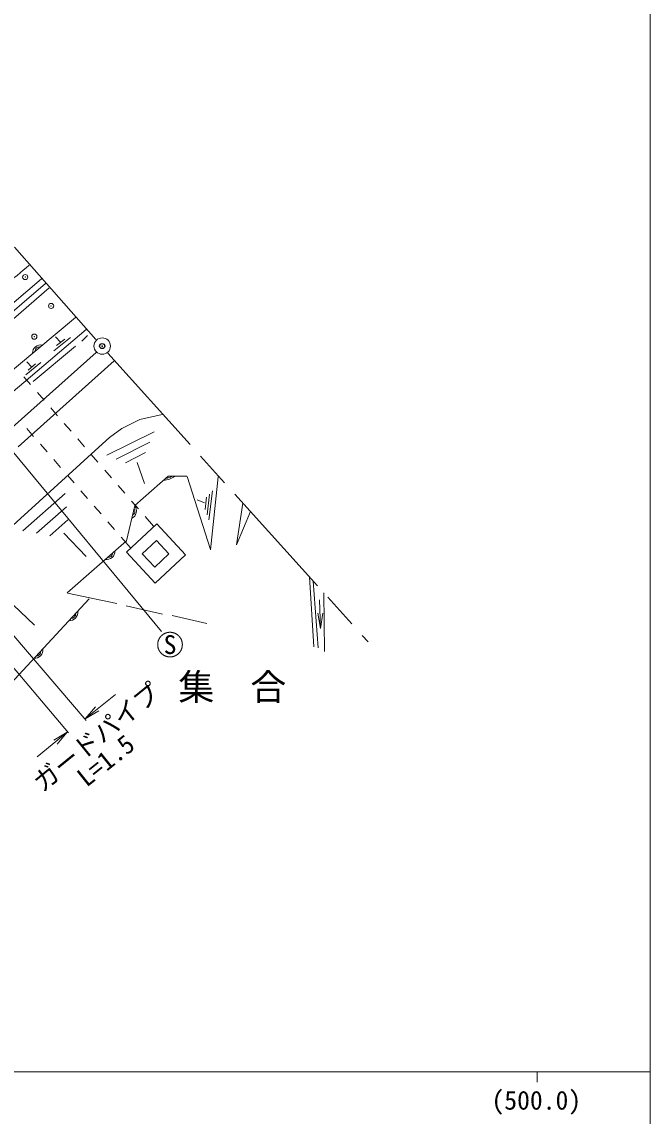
# Model space of a CAD drawing. Units: millimetres, scale not verified. Extents: x 40000 to 680000, y 20000 to 380000.
# Drawn here: x 517872 to 579000, y 200695 to 307197 of the extents above; entities that cross this region are included whole.
import ezdxf
from ezdxf.enums import TextEntityAlignment as Align

# ---------------------------------------------------------------- set-up
doc = ezdxf.new("R2010")
doc.units = ezdxf.units.MM
doc.header["$LTSCALE"] = 1000
doc.header["$PDMODE"] = 32
doc.header["$PDSIZE"] = 500
doc.linetypes.add('CHAIN', pattern=[18.5, 12, -1.5, 3.5, -1.5])
for name, color, linetype, lineweight in [('M-BGD', 7, 'Continuous', 13), ('M-BMK', 2, 'CHAIN', 13), ('M-BMK-SRVR', 3, 'Continuous', 13), ('M-STR-HTXT', 7, 'Continuous', 13), ('M-STR-STRC', 7, 'Continuous', 13), ('M-TTL-BAND', 7, 'Continuous', 13)]:
    doc.layers.add(name, color=color, linetype=linetype, lineweight=lineweight)
doc.layers.add('M-BGD-HTXT', color=7, linetype='Continuous')
doc.layers.add('M-OTRS', color=6, linetype='Continuous')
doc.styles.add('ＭＳ ゴシック', font='')
doc.styles.get('ＭＳ ゴシック').set_extended_font_data('MS Gothic')

msp = doc.modelspace()

# ---------------------------------------------------------------- linework, layer by layer
at = {"layer": 'M-BGD'}
for p, q in [((507754, 271951), (519765, 282179)), ((520162, 281726), (508188, 271459)), ((520519, 281326), (508620, 270958)), ((523086, 278423), (510896, 268274)), ((518047, 272104), (524129, 277261)), ((522604, 276473), (520982, 275193)), ((521632, 276009), (521148, 276535)), ((522037, 276329), (521226, 275689)), ((523699, 276128), (524240, 276662)), ((518970, 272187), (523074, 275650)), ((517513, 265822), (526842, 274195)), ((519704, 274032), (518267, 272851)), ((518826, 273605), (518350, 274096)), ((519186, 273900), (518467, 273310)), ((518068, 272646), (518723, 271891)), ((512810, 267691), (518047, 272104)), ((519378, 271135), (520033, 270379)), ((520688, 269624), (521343, 268868)), ((529355, 268496), (527583, 267613)), ((531525, 268980), (529355, 268496)), ((519016, 266854), (518360, 267608)), ((521998, 268112), (522653, 267357)), ((527583, 267613), (526404, 266738)), ((523308, 266601), (523963, 265845)), ((526404, 266738), (525369, 265801)), ((526137, 265011), (530730, 267289)), ((527037, 264652), (530318, 266279)), ((525369, 265801), (514203, 255669)), ((520328, 265344), (519672, 266099)), ((527937, 264294), (529906, 265270)), ((521640, 263834), (520984, 264589)), ((524618, 265090), (525273, 264334)), ((529084, 264326), (529817, 262273)), ((522952, 262325), (522296, 263080)), ((525928, 263578), (526583, 262823)), ((527238, 262067), (527893, 261311)), ((528865, 260134), (532114, 262980)), ((532114, 262980), (533933, 262969)), ((536239, 255843), (533960, 262945)), ((536238, 255804), (536976, 262913)), ((517974, 257670), (522082, 261293)), ((524264, 260815), (523608, 261570)), ((535849, 260938), (535707, 259728)), ((536128, 261245), (535891, 259229)), ((536407, 261552), (536075, 258730)), ((519281, 257423), (522216, 260011)), ((525576, 259306), (524920, 260060)), ((528036, 256673), (528865, 260134)), ((528548, 260556), (529203, 259800)), ((535624, 260397), (534931, 260685)), ((538760, 256286), (539382, 260362)), ((529858, 259044), (530667, 258111)), ((540132, 259530), (538760, 256286)), ((520588, 257177), (522349, 258729)), ((526888, 257796), (526232, 258551)), ((530997, 258335), (528045, 255577)), ((533796, 255338), (530997, 258335)), ((521949, 257443), (524110, 255151)), ((522273, 251641), (528036, 256673)), ((528453, 255995), (527544, 257041)), ((530959, 256728), (529566, 255414)), ((532185, 255428), (530959, 256728)), ((528045, 255577), (530845, 252581)), ((529566, 255414), (530792, 254114)), ((530792, 254114), (532185, 255428)), ((530845, 252581), (533796, 255338)), ((545843, 253191), (546283, 246372)), ((546694, 246277), (546223, 252770)), ((522297, 251592), (527098, 250596)), ((547327, 245924), (547246, 251634)), ((505175, 230301), (524419, 251039)), ((516347, 251095), (519084, 248466)), ((528023, 250347), (531544, 249564)), ((546832, 250942), (546920, 248178)), ((532504, 249422), (535883, 248640)), ((546919, 248162), (546669, 249662)), ((546919, 248162), (547169, 249662))]:
    msp.add_line(p, q, dxfattribs=at)
for centre, radius, start, end in [((519713, 274963), 801, 78.49655, 181.06057), ((519553, 275155), 400, 78.49655, 181.06057), ((531610, 264447), 1866, 271.49733, 307.99106), ((531890, 263693), 906, 270.22172, 307.87195), ((528224, 259608), 801, 295.2371, 37.80112), ((528468, 259549), 400, 295.2371, 37.80112), ((526123, 255668), 801, 259.84576, 2.40978), ((526288, 255479), 400, 259.84576, 2.40978), ((522507, 249715), 801, 265.85773, 8.42175), ((522691, 249545), 400, 265.85773, 8.42175), ((519106, 246050), 801, 265.85773, 8.42175), ((519290, 245880), 400, 265.85773, 8.42175)]:
    msp.add_arc(centre, radius, start, end, dxfattribs=at)
msp.add_open_spline([(518584, 283517), (517783, 282863), (517020, 282162), (516182, 281557), (515210, 280855), (514126, 280319), (513147, 279628), (512306, 279036), (511478, 278418), (510712, 277731), (509811, 276923), (508979, 276036), (508183, 275123), (507648, 274509), (507179, 273840), (506677, 273198)], degree=3, knots=[0, 0, 0, 0, 1, 1, 1, 2, 2, 2, 3, 3, 3, 4, 4, 4, 5, 5, 5, 5], dxfattribs=at)
for p in [(518193, 282358), (520718, 279548), (519082, 276561)]:
    msp.add_point(p, dxfattribs=at)
at = {"layer": 'M-BMK'}
for p, q in [((525081, 276271), (498834, 305999)), ((525102, 275018), (516923, 267703)), ((526222, 274969), (551551, 246856))]:
    msp.add_line(p, q, dxfattribs=at)
at = {"layer": 'M-BMK-SRVR'}
msp.add_circle((525688, 275642), 800, dxfattribs=at)
at = {"layer": 'M-OTRS'}
msp.add_point((525688, 275642), dxfattribs=at)
at = {"layer": 'M-STR-HTXT'}
for p, q in [((524139, 239210), (508716, 257198)), ((507033, 256187), (522400, 237990)), ((524063, 239403), (526970, 241739)), ((524033, 239375), (525034, 240520)), ((524033, 239375), (525351, 240133)), ((519365, 235665), (522272, 238053)), ((522293, 238065), (520991, 237279)), ((522293, 238065), (521317, 236899))]:
    msp.add_line(p, q, dxfattribs=at)
at = {"layer": 'M-STR-STRC'}
msp.add_line((531452, 247875), (517100, 265268), dxfattribs=at)
msp.add_lwpolyline([(533485, 246587), (533485, 246608), (533484, 246629), (533483, 246650), (533482, 246671), (533480, 246692), (533478, 246712), (533476, 246733), (533473, 246754), (533470, 246775), (533467, 246796), (533463, 246816), (533459, 246837), (533454, 246857), (533449, 246878), (533444, 246898), (533438, 246918), (533432, 246938), (533426, 246959), (533419, 246978), (533412, 246998), (533405, 247018), (533397, 247037), (533389, 247057), (533381, 247076), (533372, 247095), (533363, 247114), (533354, 247133), (533344, 247151), (533334, 247170), (533323, 247188), (533313, 247206), (533302, 247224), (533290, 247242), (533279, 247259), (533267, 247277), (533255, 247294), (533242, 247311), (533229, 247327), (533216, 247344), (533203, 247360), (533189, 247376), (533175, 247391), (533161, 247407), (533147, 247422), (533132, 247437), (533117, 247452), (533101, 247466), (533086, 247480), (533070, 247494), (533054, 247508), (533038, 247521), (533021, 247534), (533005, 247547), (532988, 247559), (532971, 247572), (532953, 247583), (532936, 247595), (532918, 247606), (532900, 247617), (532882, 247628), (532864, 247638), (532845, 247648), (532827, 247658), (532808, 247667), (532789, 247676), (532770, 247685), (532750, 247693), (532731, 247701), (532711, 247708), (532692, 247716), (532672, 247723), (532652, 247729), (532632, 247735), (532612, 247741), (532591, 247747), (532571, 247752), (532551, 247757), (532530, 247761), (532510, 247766), (532489, 247769), (532468, 247773), (532447, 247776), (532427, 247778), (532406, 247781), (532385, 247783), (532364, 247784), (532343, 247785), (532322, 247786), (532301, 247787), (532280, 247787), (532259, 247786), (532238, 247786), (532217, 247785), (532196, 247783), (532175, 247782), (532154, 247780), (532133, 247777), (532112, 247774), (532092, 247771), (532071, 247767), (532050, 247764), (532030, 247759), (532009, 247755), (531989, 247750), (531969, 247744), (531948, 247738), (531928, 247732), (531908, 247726), (531888, 247719), (531869, 247712), (531849, 247705), (531830, 247697), (531810, 247689), (531791, 247680), (531772, 247671), (531753, 247662), (531734, 247653), (531716, 247643), (531697, 247633), (531679, 247622), (531661, 247612), (531643, 247601), (531626, 247589), (531608, 247577), (531591, 247565), (531574, 247553), (531557, 247541), (531540, 247528), (531524, 247515), (531508, 247501), (531492, 247487), (531476, 247473), (531461, 247459), (531446, 247444), (531431, 247430), (531416, 247415), (531402, 247399), (531388, 247384), (531374, 247368), (531361, 247352), (531347, 247335), (531334, 247319), (531322, 247302), (531309, 247285), (531297, 247268), (531286, 247251), (531274, 247233), (531263, 247215), (531252, 247197), (531242, 247179), (531231, 247161), (531221, 247142), (531212, 247124), (531203, 247105), (531194, 247086), (531185, 247066), (531177, 247047), (531169, 247028), (531162, 247008), (531154, 246988), (531147, 246968), (531141, 246949), (531135, 246928), (531129, 246908), (531124, 246888), (531118, 246868), (531114, 246847), (531109, 246827), (531105, 246806), (531102, 246785), (531098, 246765), (531095, 246744), (531093, 246723), (531091, 246702), (531089, 246681), (531087, 246660), (531086, 246639), (531086, 246618), (531085, 246597), (531085, 246576), (531086, 246555), (531086, 246534), (531087, 246513), (531089, 246492), (531091, 246471), (531093, 246450), (531095, 246430), (531098, 246409), (531102, 246388), (531105, 246367), (531109, 246347), (531114, 246326), (531118, 246306), (531124, 246285), (531129, 246265), (531135, 246245), (531141, 246225), (531147, 246205), (531154, 246185), (531162, 246165), (531169, 246146), (531177, 246126), (531185, 246107), (531194, 246088), (531203, 246069), (531212, 246050), (531221, 246031), (531231, 246013), (531242, 245994), (531252, 245976), (531263, 245958), (531274, 245940), (531286, 245923), (531297, 245905), (531309, 245888), (531322, 245871), (531334, 245854), (531347, 245838), (531361, 245822), (531374, 245806), (531388, 245790), (531402, 245774), (531416, 245759), (531431, 245744), (531446, 245729), (531461, 245714), (531476, 245700), (531492, 245686), (531508, 245672), (531524, 245659), (531540, 245646), (531557, 245633), (531574, 245620), (531591, 245608), (531608, 245596), (531626, 245584), (531643, 245573), (531661, 245562), (531679, 245551), (531697, 245541), (531716, 245530), (531734, 245521), (531753, 245511), (531772, 245502), (531791, 245493), (531810, 245485), (531830, 245477), (531849, 245469), (531869, 245461), (531888, 245454), (531908, 245447), (531928, 245441), (531948, 245435), (531969, 245429), (531989, 245424), (532009, 245419), (532030, 245414), (532050, 245410), (532071, 245406), (532092, 245402), (532112, 245399), (532133, 245396), (532154, 245394), (532175, 245392), (532196, 245390), (532217, 245389), (532238, 245388), (532259, 245387), (532280, 245387), (532301, 245387), (532322, 245387), (532343, 245388), (532364, 245389), (532385, 245391), (532406, 245393), (532427, 245395), (532447, 245398), (532468, 245401), (532489, 245404), (532510, 245408), (532530, 245412), (532551, 245416), (532571, 245421), (532591, 245426), (532612, 245432), (532632, 245438), (532652, 245444), (532672, 245451), (532692, 245458), (532711, 245465), (532731, 245473), (532750, 245481), (532770, 245489), (532789, 245498), (532808, 245507), (532827, 245516), (532845, 245525), (532864, 245535), (532882, 245546), (532900, 245556), (532918, 245567), (532936, 245578), (532953, 245590), (532971, 245602), (532988, 245614), (533005, 245626), (533021, 245639), (533038, 245652), (533054, 245666), (533070, 245679), (533086, 245693), (533101, 245707), (533117, 245722), (533132, 245736), (533147, 245751), (533161, 245766), (533175, 245782), (533189, 245798), (533203, 245814), (533216, 245830), (533229, 245846), (533242, 245863), (533255, 245880), (533267, 245897), (533279, 245914), (533290, 245932), (533302, 245949), (533313, 245967), (533323, 245985), (533334, 246003), (533344, 246022), (533354, 246040), (533363, 246059), (533372, 246078), (533381, 246097), (533389, 246117), (533397, 246136), (533405, 246156), (533412, 246175), (533419, 246195), (533426, 246215), (533432, 246235), (533438, 246255), (533444, 246275), (533449, 246296), (533454, 246316), (533459, 246337), (533463, 246357), (533467, 246378), (533470, 246398), (533473, 246419), (533476, 246440), (533478, 246461), (533480, 246482), (533482, 246503), (533483, 246524), (533484, 246545), (533485, 246566)], close=True, dxfattribs=at)
at = {"layer": 'M-TTL-BAND'}
for p, q in [((579000, 20000), (579000, 370000)), ((40000, 205000), (579000, 205000)), ((568000, 205000), (568000, 204000))]:
    msp.add_line(p, q, dxfattribs=at)

# ---------------------------------------------------------------- texts
at = {"layer": 'M-BGD-HTXT', "style": 'ＭＳ ゴシック'}
msp.add_text('集\u3000合', height=2566, dxfattribs=at).set_placement((533096, 240410), align=Align.BOTTOM_LEFT)
at = {"layer": 'M-STR-HTXT', "style": 'ＭＳ ゴシック'}
for s, rotation, p in [('ガードパイプ', 39.094, (520221, 231726)), ('L=1.5', 38.66, (524506, 232218))]:
    msp.add_text(s, height=1833, rotation=rotation, dxfattribs=at).set_placement(p, align=Align.BOTTOM_LEFT)
at = {"layer": 'M-STR-STRC', "style": 'ＭＳ ゴシック'}
msp.add_text('S', height=1833, rotation=0.652, dxfattribs=at).set_placement((532285, 246587), align=Align.MIDDLE_CENTER)
at = {"layer": 'M-TTL-BAND', "style": 'ＭＳ ゴシック'}
msp.add_text('(500.0)', height=1833, dxfattribs=at).set_placement((567927, 200773), align=Align.BOTTOM_CENTER)

doc.saveas('drawing.dxf')
